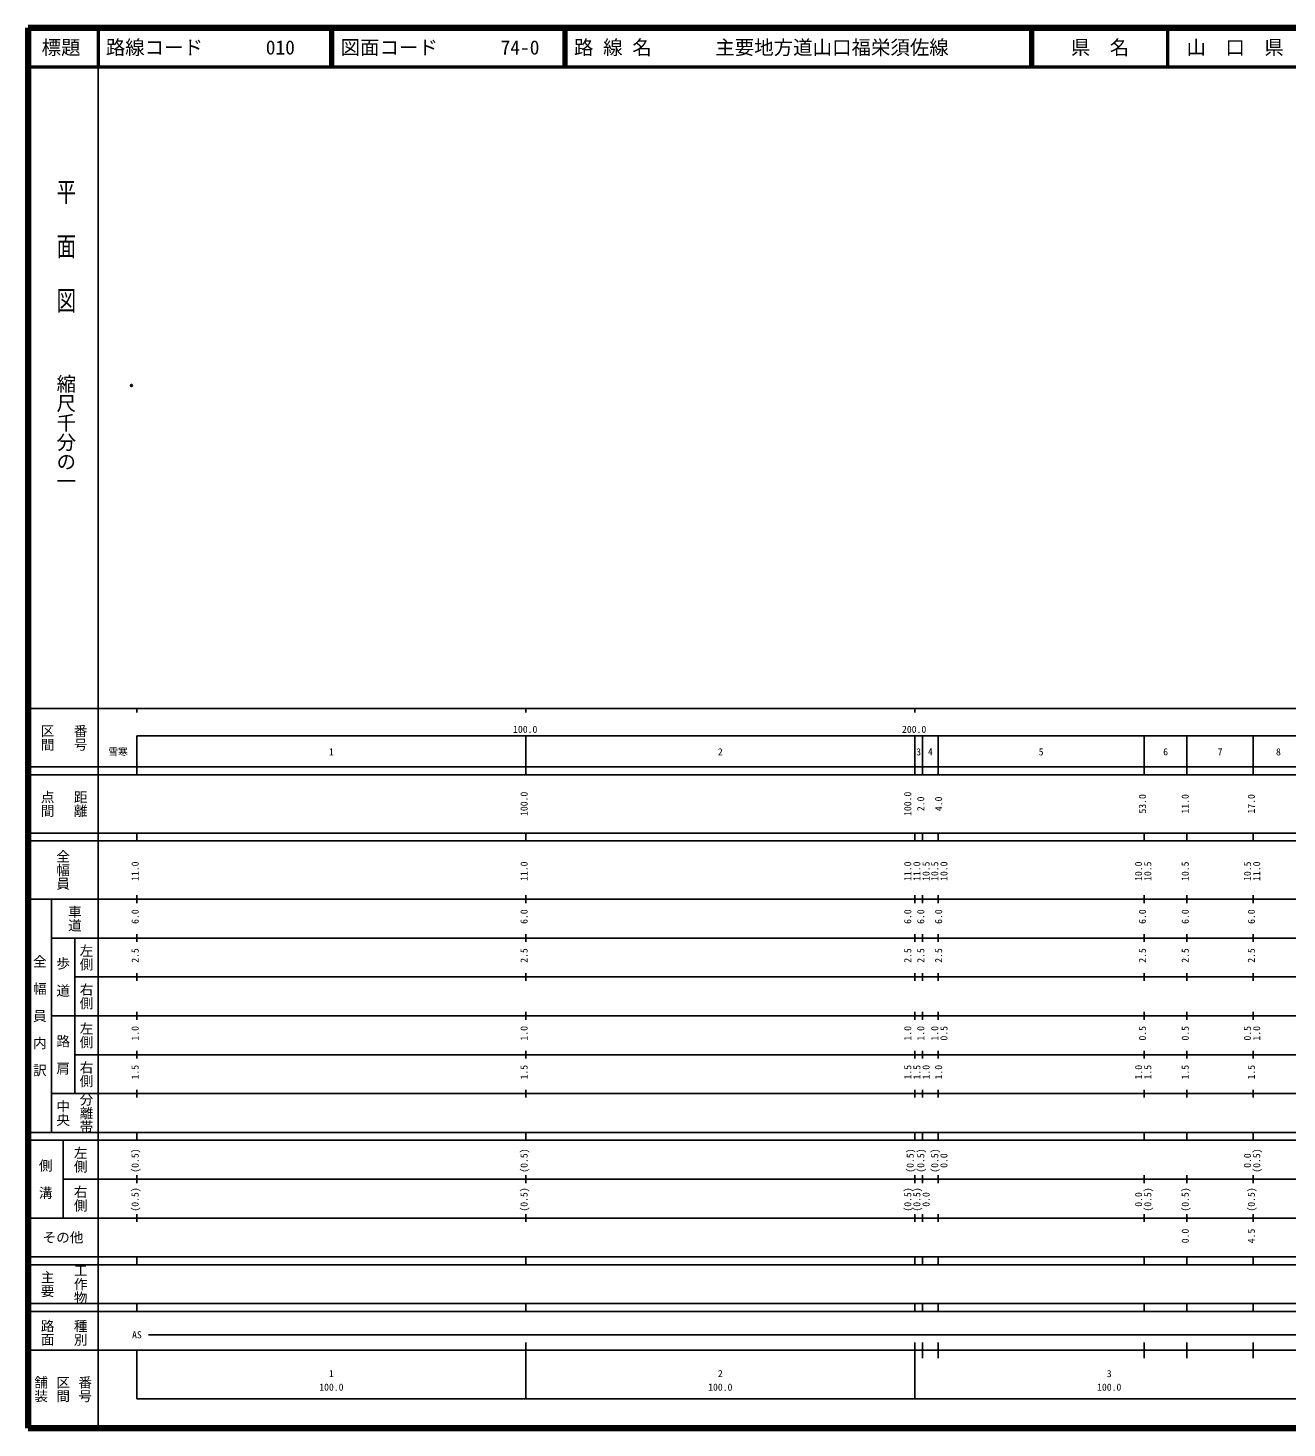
# Model space of a CAD drawing. Units: millimetres on the paper. Extents: x 40 to 680, y 20 to 380.
# Drawn here: x 40 to 363.7, y 20 to 380 of the extents above; entities that cross this region are included whole.
import ezdxf
from ezdxf.enums import TextEntityAlignment as Align

# ---------------------------------------------------------------- set-up
doc = ezdxf.new("R2010")
doc.units = ezdxf.units.MM
doc.header["$PDMODE"] = 32
doc.header["$PDSIZE"] = 0.5
doc.layers.add('M-OTRS', color=6, linetype='Continuous')
doc.layers.add('M-TTL-TXT', color=7, linetype='Continuous')
for name, color, linetype, lineweight in [('M-TTL', 2, 'Continuous', 140), ('M-TTL-BAND', 7, 'Continuous', 25), ('M-TTL-LINE', 7, 'Continuous', 50)]:
    doc.layers.add(name, color=color, linetype=linetype, lineweight=lineweight)
doc.styles.add('@ＭＳ ゴシック', font='')
doc.styles.add('ＭＳ ゴシック', font='')
doc.styles.get('@ＭＳ ゴシック').set_extended_font_data('@MS Gothic')
doc.styles.get('ＭＳ ゴシック').set_extended_font_data('MS Gothic')

msp = doc.modelspace()

# ---------------------------------------------------------------- linework, layer by layer
at = {"layer": 'M-OTRS'}
msp.add_point((66.601, 288.086), dxfattribs=at)
at = {"layer": 'M-TTL'}
for p, q in [((40, 380), (40, 20)), ((680, 380), (40, 380)), ((40, 20), (680, 20))]:
    msp.add_line(p, q, dxfattribs=at)
at = {"layer": 'M-TTL-BAND'}
for p, q in [((58, 370), (58, 20)), ((40, 205), (579, 205)), ((68, 205), (68, 204)), ((168, 205), (168, 204)), ((268, 205), (268, 204)), ((68, 198), (579, 198)), ((68, 198), (68, 188)), ((168, 188), (168, 198)), ((268, 188), (268, 198)), ((270, 188), (270, 198)), ((274, 188), (274, 198)), ((327, 188), (327, 198)), ((338, 188), (338, 198)), ((355, 188), (355, 198)), ((40, 190), (579, 190)), ((40, 188), (579, 188)), ((40, 173), (579, 173)), ((68, 171), (68, 173)), ((168, 171), (168, 173)), ((268, 171), (268, 173)), ((270, 171), (270, 173)), ((274, 171), (274, 173)), ((327, 171), (327, 173)), ((338, 171), (338, 173)), ((355, 171), (355, 173)), ((40, 171), (579, 171)), ((40, 156), (579, 156)), ((46, 96), (46, 156)), ((68, 155), (68, 157)), ((168, 155), (168, 157)), ((268, 155), (268, 157)), ((270, 155), (270, 157)), ((274, 155), (274, 157)), ((327, 155), (327, 157)), ((338, 155), (338, 157)), ((355, 155), (355, 157)), ((46, 146), (579, 146)), ((52, 146), (52, 106)), ((68, 145), (68, 147)), ((168, 145), (168, 147)), ((268, 145), (268, 147)), ((270, 145), (270, 147)), ((274, 145), (274, 147)), ((327, 145), (327, 147)), ((338, 145), (338, 147)), ((355, 145), (355, 147)), ((68, 135), (68, 137)), ((168, 135), (168, 137)), ((268, 135), (268, 137)), ((270, 135), (270, 137)), ((274, 135), (274, 137)), ((327, 135), (327, 137)), ((338, 135), (338, 137)), ((355, 135), (355, 137)), ((52, 136), (579, 136)), ((46, 126), (579, 126)), ((68, 125), (68, 127)), ((168, 125), (168, 127)), ((268, 125), (268, 127)), ((270, 125), (270, 127)), ((274, 125), (274, 127)), ((327, 125), (327, 127)), ((338, 125), (338, 127)), ((355, 125), (355, 127)), ((52, 116), (579, 116)), ((68, 115), (68, 117)), ((168, 115), (168, 117)), ((268, 115), (268, 117)), ((270, 115), (270, 117)), ((274, 115), (274, 117)), ((327, 115), (327, 117)), ((338, 115), (338, 117)), ((355, 115), (355, 117)), ((46, 106), (579, 106)), ((68, 105), (68, 107)), ((168, 105), (168, 107)), ((268, 105), (268, 107)), ((270, 105), (270, 107)), ((274, 105), (274, 107)), ((327, 105), (327, 107)), ((338, 105), (338, 107)), ((355, 105), (355, 107)), ((40, 96), (579, 96)), ((40, 94), (579, 94)), ((49, 94), (49, 74)), ((68, 94), (68, 96)), ((168, 94), (168, 96)), ((268, 94), (268, 96)), ((270, 94), (270, 96)), ((274, 94), (274, 96)), ((327, 94), (327, 96)), ((338, 94), (338, 96)), ((355, 94), (355, 96)), ((49, 84), (579, 84)), ((68, 83), (68, 85)), ((168, 83), (168, 85)), ((268, 83), (268, 85)), ((270, 83), (270, 85)), ((274, 83), (274, 85)), ((327, 83), (327, 85)), ((338, 83), (338, 85)), ((355, 83), (355, 85)), ((40, 74), (579, 74)), ((68, 73), (68, 75)), ((168, 73), (168, 75)), ((268, 73), (268, 75)), ((270, 73), (270, 75)), ((274, 73), (274, 75)), ((327, 73), (327, 75)), ((338, 73), (338, 75)), ((355, 73), (355, 75)), ((40, 64), (579, 64)), ((40, 62), (579, 62)), ((68, 62), (68, 64)), ((168, 62), (168, 64)), ((268, 62), (268, 64)), ((270, 62), (270, 64)), ((274, 62), (274, 64)), ((327, 62), (327, 64)), ((338, 62), (338, 64)), ((355, 62), (355, 64)), ((40, 52), (579, 52)), ((68, 50), (68, 52)), ((168, 50), (168, 52)), ((268, 50), (268, 52)), ((270, 50), (270, 52)), ((274, 50), (274, 52)), ((327, 50), (327, 52)), ((338, 50), (338, 52)), ((355, 50), (355, 52)), ((40, 50), (579, 50)), ((71, 44), (565, 44)), ((40, 40), (579, 40)), ((68, 40), (68, 27.5)), ((168, 27.5), (168, 42)), ((268, 27.5), (268, 42)), ((270, 38), (270, 42)), ((274, 38), (274, 42)), ((327, 38), (327, 42)), ((338, 38), (338, 42)), ((355, 38), (355, 42)), ((68, 27.5), (579, 27.5))]:
    msp.add_line(p, q, dxfattribs=at)
at = {"layer": 'M-TTL-LINE'}
for p, q in [((58, 380), (58, 370)), ((117.75, 380), (117.75, 370)), ((118.25, 380), (118.25, 370)), ((177.75, 380), (177.75, 370)), ((178.25, 380), (178.25, 370)), ((297.75, 380), (297.75, 370)), ((298.25, 380), (298.25, 370)), ((333, 380), (333, 370)), ((40, 370), (680, 370))]:
    msp.add_line(p, q, dxfattribs=at)

# ---------------------------------------------------------------- texts
at = {"layer": 'M-TTL-BAND', "style": '@ＭＳ ゴシック', "width": 1.4}
msp.add_text('平  面  図', height=3.666, rotation=270, dxfattribs=at).set_placement((49.777, 306.475), align=Align.MIDDLE_RIGHT)
at = {"layer": 'M-TTL-BAND', "style": '@ＭＳ ゴシック'}
msp.add_text('縮尺千分の一', height=3.666, rotation=270, dxfattribs=at).set_placement((49.777, 261.03), align=Align.MIDDLE_RIGHT)
for s, p in [('区間', (45, 197.5)), ('番号', (53.5, 197.5)), ('点間', (45, 180.5)), ('距離', (53.5, 180.5)), ('全幅員', (49, 163.5)), ('車道', (52, 151)), ('左側', (55, 141)), ('全\u3000幅\u3000員\u3000内\u3000訳', (43, 126)), ('歩\u3000道', (49, 136)), ('右側', (55, 131)), ('左側', (55, 121)), ('路\u3000肩', (49, 116)), ('右側', (55, 111)), ('分離帯', (55, 101)), ('中央', (49, 101)), ('左側', (53.5, 89)), ('側\u3000溝', (44.5, 84)), ('右側', (53.5, 79)), ('工作物', (53.5, 57)), ('主要', (45, 57)), ('路面', (45, 44.5)), ('種別', (53.5, 44.5)), ('舗装', (43.333, 30)), ('区間', (49, 30)), ('番号', (54.667, 30))]:
    msp.add_text(s, height=2.566, rotation=270, dxfattribs=at).set_placement(p, align=Align.MIDDLE_CENTER)
at = {"layer": 'M-TTL-BAND', "style": 'ＭＳ ゴシック'}
for s, p in [('100.0', (167.844, 198.195)), ('200.0', (267.844, 198.195)), ('雪寒', (63.162, 192.405)), ('1', (118, 192.405)), ('2', (218, 192.405)), ('3', (269, 192.405)), ('4', (272, 192.405)), ('5', (300.5, 192.405)), ('6', (332.5, 192.405)), ('7', (346.5, 192.405)), ('8', (361.5, 192.405)), ('AS', (68, 42.5)), ('1', (118, 32.523)), ('2', (218, 32.523)), ('3', (318, 32.523)), ('100.0', (118, 29.033)), ('100.0', (218, 29.033)), ('100.0', (318, 29.033))]:
    msp.add_text(s, height=1.833, dxfattribs=at).set_placement(p, align=Align.BOTTOM_CENTER)
for s, p in [('100.0', (169, 180.5)), ('100.0', (267.653, 180.5)), ('2.0', (271, 180.5)), ('4.0', (275.589, 180.5)), ('53.0', (328, 180.5)), ('11.0', (339, 180.5)), ('17.0', (356, 180.5)), ('11.0', (69, 163.174)), ('11.0', (169, 163.174)), ('11.0', (267.653, 163.174)), ('11.0', (270, 163.174)), ('10.5', (272.37, 163.174)), ('10.5', (274.589, 163.174)), ('10.0', (276.959, 163.174)), ('10.0', (327, 163.174)), ('10.5', (329.37, 163.174)), ('10.5', (339, 163.174)), ('10.5', (355, 163.174)), ('11.0', (357.37, 163.174)), ('6.0', (69, 151.5)), ('6.0', (169, 151.5)), ('6.0', (267.653, 151.5)), ('6.0', (271, 151.5)), ('6.0', (275.589, 151.5)), ('6.0', (328, 151.5)), ('6.0', (339, 151.5)), ('6.0', (356, 151.5)), ('2.5', (69, 141.5)), ('2.5', (169, 141.5)), ('2.5', (267.653, 141.5)), ('2.5', (271, 141.5)), ('2.5', (275.589, 141.5)), ('2.5', (328, 141.5)), ('2.5', (339, 141.5)), ('2.5', (356, 141.5)), ('1.0', (69, 121.5)), ('1.0', (169, 121.5)), ('1.0', (267.653, 121.5)), ('1.0', (271, 121.5)), ('1.0', (274.589, 121.5)), ('0.5', (276.959, 121.5)), ('0.5', (328, 121.5)), ('0.5', (339, 121.5)), ('0.5', (355, 121.5)), ('1.0', (357.37, 121.5)), ('1.5', (69, 111.5)), ('1.5', (169, 111.5)), ('1.5', (267.653, 111.5)), ('1.5', (270, 111.5)), ('1.0', (272.37, 111.5)), ('1.0', (275.589, 111.5)), ('1.0', (327, 111.5)), ('1.5', (329.37, 111.5)), ('1.5', (339, 111.5)), ('1.5', (356, 111.5)), ('(0.5)', (69, 88.764)), ('(0.5)', (169, 88.764)), ('(0.5)', (268.287, 88.764)), ('(0.5)', (271, 88.764)), ('(0.5)', (274.589, 88.764)), ('0.0', (276.959, 88.764)), ('0.0', (355, 88.764)), ('(0.5)', (357.37, 88.764)), ('(0.5)', (69, 78.764)), ('(0.5)', (169, 78.764)), ('(0.5)', (267.653, 78.764)), ('(0.5)', (270, 78.764)), ('0.0', (272.37, 78.764)), ('0.0', (327, 78.764)), ('(0.5)', (329.37, 78.764)), ('(0.5)', (339, 78.764)), ('(0.5)', (356, 78.764)), ('0.0', (339, 69.377)), ('4.5', (356, 69.377))]:
    msp.add_text(s, height=1.833, rotation=90, dxfattribs=at).set_placement(p, align=Align.BOTTOM_CENTER)
msp.add_text('その他', height=2.566, dxfattribs=at).set_placement((49, 69), align=Align.MIDDLE_CENTER)
at = {"layer": 'M-TTL-TXT', "style": 'ＭＳ ゴシック'}
for s, p in [('標題', (48.5, 375)), ('県\u3000名', (315.625, 375)), ('山\u3000口\u3000県', (350.375, 375))]:
    msp.add_text(s, height=3.666, dxfattribs=at).set_placement(p, align=Align.MIDDLE_CENTER)
for s, p in [('路線コード', (60, 375)), ('010', (101.142, 375)), ('図面コード', (120.38, 375)), ('74-0', (161.521, 375)), ('路 線 名', (180.38, 375)), ('主要地方道山口福栄須佐線', (216.734, 375))]:
    msp.add_text(s, height=3.666, dxfattribs=at).set_placement(p, align=Align.MIDDLE_LEFT)

doc.saveas('drawing.dxf')
